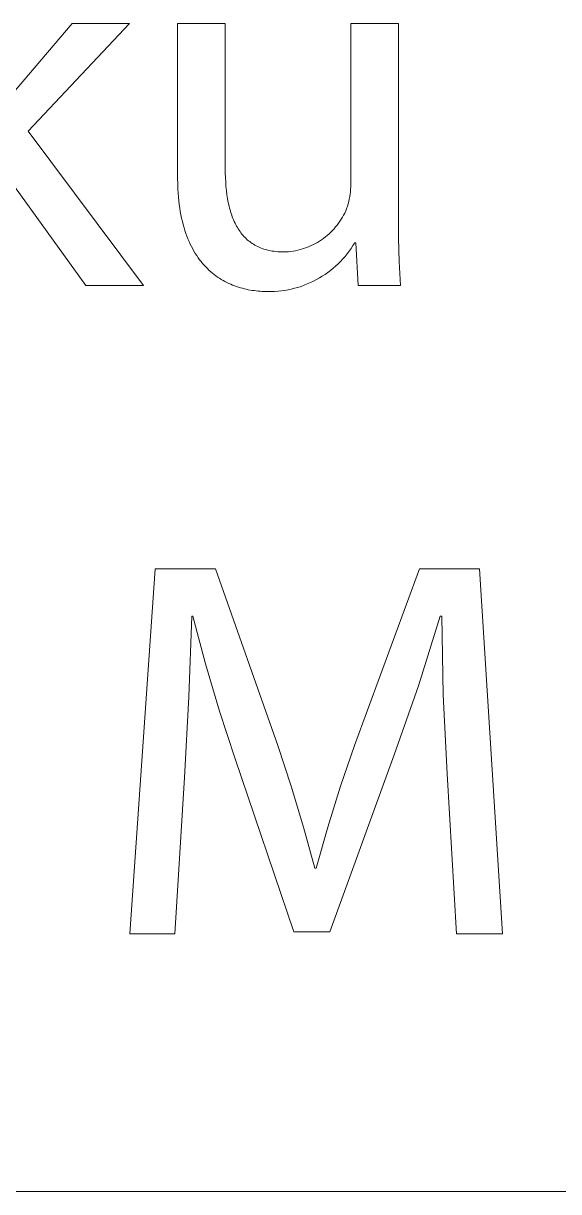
# Model space of a CAD drawing. Header units: millimetres. Extents: x -1283 to 2747, y -259 to 2557.
# Drawn here: x 1901.5 to 1941.4, y -258.7 to -171.6 of the extents above; entities that cross this region are included whole.
import ezdxf

# ---------------------------------------------------------------- set-up
doc = ezdxf.new("R2010")
doc.units = ezdxf.units.MM
doc.header["$MEASUREMENT"] = 0
doc.layers.add('Domyślny', color=7, linetype='Continuous', true_color=0x000000)

msp = doc.modelspace()

# ---------------------------------------------------------------- linework, layer by layer
at = {"layer": 'Domyślny', "color": 18, "lineweight": 15, "true_color": 0x000000}
for p, q in [((1899.396, -178.385), (1905.113, -171.648)), ((1909.395, -171.648), (1901.852, -179.674)), ((1905.113, -171.648), (1909.395, -171.648)), ((1912.978, -183.077), (1912.978, -171.643)), ((1912.978, -171.643), (1916.534, -171.643)), ((1916.534, -171.643), (1916.534, -182.46)), ((1925.889, -183.628), (1925.889, -171.643)), ((1925.889, -171.643), (1929.445, -171.643)), ((1929.445, -171.643), (1929.445, -185.855)), ((1901.852, -179.674), (1910.441, -191.175)), ((1906.133, -191.175), (1899.396, -181.821)), ((1916.534, -182.46), (1916.538, -182.804)), ((1916.538, -182.804), (1916.548, -183.14)), ((1912.989, -183.704), (1912.978, -183.077)), ((1916.548, -183.14), (1916.565, -183.469)), ((1916.565, -183.469), (1916.589, -183.79)), ((1925.886, -183.813), (1925.889, -183.628)), ((1913.002, -184.006), (1912.989, -183.704)), ((1913.02, -184.301), (1913.002, -184.006)), ((1913.043, -184.589), (1913.02, -184.301)), ((1916.589, -183.79), (1916.621, -184.104)), ((1916.621, -184.104), (1916.66, -184.409)), ((1916.66, -184.409), (1916.706, -184.706)), ((1925.777, -184.736), (1925.811, -184.553)), ((1925.811, -184.553), (1925.839, -184.369)), ((1925.839, -184.369), (1925.861, -184.185)), ((1925.861, -184.185), (1925.876, -183.999)), ((1925.876, -183.999), (1925.886, -183.813)), ((1913.071, -184.87), (1913.043, -184.589)), ((1913.104, -185.143), (1913.071, -184.87)), ((1913.142, -185.41), (1913.104, -185.143)), ((1913.184, -185.669), (1913.142, -185.41)), ((1916.706, -184.706), (1916.761, -184.993)), ((1916.761, -184.993), (1916.823, -185.273)), ((1916.823, -185.273), (1916.858, -185.409)), ((1916.858, -185.409), (1916.894, -185.542)), ((1925.58, -185.453), (1925.638, -185.276)), ((1925.638, -185.276), (1925.69, -185.098)), ((1925.69, -185.098), (1925.737, -184.918)), ((1925.737, -184.918), (1925.777, -184.736)), ((1913.231, -185.922), (1913.184, -185.669)), ((1913.282, -186.168), (1913.231, -185.922)), ((1913.337, -186.408), (1913.282, -186.168)), ((1916.894, -185.542), (1916.933, -185.674)), ((1916.933, -185.674), (1916.973, -185.803)), ((1916.973, -185.803), (1917.016, -185.93)), ((1917.016, -185.93), (1917.061, -186.054)), ((1917.061, -186.054), (1917.108, -186.176)), ((1917.108, -186.176), (1917.157, -186.295)), ((1917.157, -186.295), (1917.209, -186.411)), ((1925.081, -186.391), (1925.178, -186.242)), ((1925.178, -186.242), (1925.269, -186.09)), ((1925.269, -186.09), (1925.355, -185.935)), ((1925.355, -185.935), (1925.435, -185.777)), ((1925.435, -185.777), (1925.51, -185.616)), ((1925.51, -185.616), (1925.58, -185.453)), ((1929.445, -185.855), (1929.453, -187.628)), ((1913.397, -186.641), (1913.337, -186.408)), ((1913.461, -186.867), (1913.397, -186.641)), ((1913.529, -187.087), (1913.461, -186.867)), ((1913.6, -187.301), (1913.529, -187.087)), ((1917.209, -186.411), (1917.263, -186.526)), ((1917.263, -186.526), (1917.319, -186.637)), ((1917.319, -186.637), (1917.377, -186.746)), ((1917.377, -186.746), (1917.438, -186.852)), ((1917.438, -186.852), (1917.501, -186.956)), ((1917.501, -186.956), (1917.566, -187.057)), ((1917.566, -187.057), (1917.634, -187.155)), ((1917.634, -187.155), (1917.704, -187.25)), ((1924.401, -187.208), (1924.526, -187.082)), ((1924.526, -187.082), (1924.646, -186.951)), ((1924.646, -186.951), (1924.762, -186.817)), ((1924.762, -186.817), (1924.873, -186.679)), ((1924.873, -186.679), (1924.98, -186.537)), ((1924.98, -186.537), (1925.081, -186.391)), ((1913.676, -187.508), (1913.6, -187.301)), ((1913.755, -187.709), (1913.676, -187.508)), ((1913.838, -187.904), (1913.755, -187.709)), ((1913.924, -188.093), (1913.838, -187.904)), ((1917.704, -187.25), (1917.776, -187.343)), ((1917.776, -187.343), (1917.851, -187.432)), ((1917.851, -187.432), (1917.929, -187.519)), ((1917.929, -187.519), (1918.009, -187.603)), ((1918.009, -187.603), (1918.091, -187.684)), ((1918.091, -187.684), (1918.176, -187.762)), ((1918.176, -187.762), (1918.264, -187.837)), ((1918.264, -187.837), (1918.354, -187.91)), ((1918.354, -187.91), (1918.447, -187.979)), ((1918.447, -187.979), (1918.542, -188.045)), ((1923.262, -188.048), (1923.416, -187.96)), ((1923.416, -187.96), (1923.568, -187.868)), ((1923.568, -187.868), (1923.716, -187.77)), ((1923.716, -187.77), (1923.86, -187.667)), ((1923.86, -187.667), (1924.001, -187.559)), ((1924.001, -187.559), (1924.139, -187.447)), ((1924.139, -187.447), (1924.272, -187.329)), ((1924.272, -187.329), (1924.401, -187.208)), ((1926.184, -187.989), (1926.053, -188.203)), ((1926.264, -187.989), (1926.184, -187.989)), ((1926.452, -191.17), (1926.264, -187.989)), ((1929.453, -187.628), (1929.507, -189.4)), ((1914.014, -188.276), (1913.924, -188.093)), ((1914.107, -188.453), (1914.014, -188.276)), ((1914.203, -188.624), (1914.107, -188.453)), ((1914.303, -188.79), (1914.203, -188.624)), ((1914.405, -188.95), (1914.303, -188.79)), ((1918.542, -188.045), (1918.64, -188.107)), ((1918.64, -188.107), (1918.741, -188.167)), ((1918.741, -188.167), (1918.844, -188.224)), ((1918.844, -188.224), (1918.95, -188.277)), ((1918.95, -188.277), (1919.059, -188.327)), ((1919.059, -188.327), (1919.171, -188.374)), ((1919.171, -188.374), (1919.285, -188.418)), ((1919.285, -188.418), (1919.402, -188.458)), ((1919.402, -188.458), (1919.522, -188.495)), ((1919.522, -188.495), (1919.645, -188.528)), ((1919.645, -188.528), (1919.771, -188.559)), ((1919.771, -188.559), (1919.9, -188.585)), ((1919.9, -188.585), (1920.031, -188.609)), ((1920.031, -188.609), (1920.166, -188.628)), ((1920.166, -188.628), (1920.303, -188.645)), ((1920.303, -188.645), (1920.443, -188.657)), ((1920.443, -188.657), (1920.587, -188.666)), ((1920.587, -188.666), (1920.733, -188.672)), ((1920.733, -188.672), (1920.883, -188.674)), ((1920.883, -188.674), (1921.06, -188.668)), ((1921.06, -188.668), (1921.237, -188.656)), ((1921.237, -188.656), (1921.414, -188.637)), ((1921.414, -188.637), (1921.589, -188.613)), ((1921.589, -188.613), (1921.764, -188.583)), ((1921.764, -188.583), (1921.938, -188.547)), ((1921.938, -188.547), (1922.11, -188.505)), ((1922.11, -188.505), (1922.281, -188.456)), ((1922.281, -188.456), (1922.45, -188.403)), ((1922.45, -188.403), (1922.617, -188.343)), ((1922.617, -188.343), (1922.782, -188.277)), ((1922.782, -188.277), (1922.945, -188.206)), ((1922.945, -188.206), (1923.105, -188.13)), ((1923.105, -188.13), (1923.262, -188.048)), ((1925.617, -188.816), (1925.459, -189.011)), ((1925.769, -188.617), (1925.617, -188.816)), ((1925.915, -188.412), (1925.769, -188.617)), ((1926.053, -188.203), (1925.915, -188.412)), ((1914.511, -189.104), (1914.405, -188.95)), ((1914.619, -189.253), (1914.511, -189.104)), ((1914.73, -189.397), (1914.619, -189.253)), ((1914.843, -189.535), (1914.73, -189.397)), ((1914.96, -189.668), (1914.843, -189.535)), ((1915.078, -189.796), (1914.96, -189.668)), ((1924.761, -189.73), (1924.572, -189.895)), ((1924.944, -189.559), (1924.761, -189.73)), ((1925.122, -189.382), (1924.944, -189.559)), ((1925.294, -189.199), (1925.122, -189.382)), ((1925.459, -189.011), (1925.294, -189.199)), ((1929.507, -189.4), (1929.606, -191.17)), ((1915.199, -189.918), (1915.078, -189.796)), ((1915.322, -190.036), (1915.199, -189.918)), ((1915.447, -190.149), (1915.322, -190.036)), ((1915.575, -190.257), (1915.447, -190.149)), ((1915.704, -190.36), (1915.575, -190.257)), ((1915.835, -190.458), (1915.704, -190.36)), ((1915.968, -190.552), (1915.835, -190.458)), ((1916.103, -190.641), (1915.968, -190.552)), ((1916.239, -190.726), (1916.103, -190.641)), ((1923.548, -190.616), (1923.329, -190.739)), ((1923.762, -190.486), (1923.548, -190.616)), ((1923.972, -190.349), (1923.762, -190.486)), ((1924.177, -190.204), (1923.972, -190.349)), ((1924.377, -190.053), (1924.177, -190.204)), ((1924.572, -189.895), (1924.377, -190.053)), ((1910.441, -191.175), (1906.133, -191.175)), ((1916.376, -190.806), (1916.239, -190.726)), ((1916.515, -190.882), (1916.376, -190.806)), ((1916.655, -190.954), (1916.515, -190.882)), ((1916.797, -191.022), (1916.655, -190.954)), ((1916.939, -191.086), (1916.797, -191.022)), ((1917.082, -191.145), (1916.939, -191.086)), ((1917.227, -191.201), (1917.082, -191.145)), ((1917.371, -191.253), (1917.227, -191.201)), ((1917.517, -191.301), (1917.371, -191.253)), ((1917.663, -191.346), (1917.517, -191.301)), ((1917.81, -191.386), (1917.663, -191.346)), ((1917.957, -191.424), (1917.81, -191.386)), ((1918.104, -191.458), (1917.957, -191.424)), ((1918.252, -191.488), (1918.104, -191.458)), ((1918.399, -191.516), (1918.252, -191.488)), ((1918.547, -191.54), (1918.399, -191.516)), ((1921.211, -191.494), (1920.964, -191.537)), ((1921.457, -191.443), (1921.211, -191.494)), ((1921.7, -191.383), (1921.457, -191.443)), ((1921.942, -191.315), (1921.7, -191.383)), ((1922.181, -191.239), (1921.942, -191.315)), ((1922.417, -191.155), (1922.181, -191.239)), ((1922.65, -191.063), (1922.417, -191.155)), ((1922.88, -190.962), (1922.65, -191.063)), ((1923.107, -190.855), (1922.88, -190.962)), ((1923.329, -190.739), (1923.107, -190.855)), ((1929.606, -191.17), (1926.452, -191.17)), ((1918.694, -191.561), (1918.547, -191.54)), ((1918.842, -191.578), (1918.694, -191.561)), ((1918.989, -191.593), (1918.842, -191.578)), ((1919.135, -191.605), (1918.989, -191.593)), ((1919.281, -191.615), (1919.135, -191.605)), ((1919.427, -191.621), (1919.281, -191.615)), ((1919.571, -191.625), (1919.427, -191.621)), ((1919.715, -191.626), (1919.571, -191.625)), ((1919.966, -191.625), (1919.715, -191.626)), ((1920.216, -191.616), (1919.966, -191.625)), ((1920.467, -191.598), (1920.216, -191.616)), ((1920.716, -191.572), (1920.467, -191.598)), ((1920.964, -191.537), (1920.716, -191.572)), ((1909.428, -239.491), (1911.32, -212.301)), ((1911.32, -212.301), (1915.803, -212.301)), ((1915.803, -212.301), (1920.446, -225.466)), ((1926.177, -225.466), (1931.022, -212.301)), ((1931.022, -212.301), (1935.491, -212.301)), ((1935.491, -212.301), (1937.195, -239.491)), ((1914.031, -215.817), (1913.824, -221.832)), ((1914.112, -215.817), (1914.031, -215.817)), ((1915.057, -219.367), (1914.112, -215.817)), ((1932.552, -215.817), (1930.924, -221.013)), ((1932.673, -215.817), (1932.552, -215.817)), ((1932.784, -221.691), (1932.673, -215.817)), ((1916.104, -222.889), (1915.057, -219.367)), ((1930.924, -221.013), (1929.116, -226.151)), ((1913.824, -221.832), (1913.508, -227.842)), ((1933.075, -227.56), (1932.784, -221.691)), ((1917.252, -226.379), (1916.104, -222.889)), ((1920.446, -225.466), (1921.452, -228.486)), ((1925.125, -228.482), (1926.177, -225.466)), ((1929.116, -226.151), (1924.325, -239.33)), ((1921.641, -239.33), (1917.252, -226.379)), ((1913.508, -227.842), (1912.783, -239.491)), ((1933.76, -239.491), (1933.075, -227.56)), ((1921.452, -228.486), (1922.369, -231.533)), ((1924.167, -231.53), (1925.125, -228.482)), ((1922.369, -231.533), (1923.198, -234.606)), ((1923.305, -234.606), (1924.167, -231.53)), ((1923.198, -234.606), (1923.305, -234.606)), ((1924.325, -239.33), (1921.641, -239.33)), ((1912.783, -239.491), (1909.428, -239.491)), ((1937.195, -239.491), (1933.76, -239.491)), ((2743.172, -258.7), (-1283.244, -258.7)), ((2743.172, -258.7), (1223.936, -258.7))]:
    msp.add_line(p, q, dxfattribs=at)

doc.saveas('drawing.dxf')
